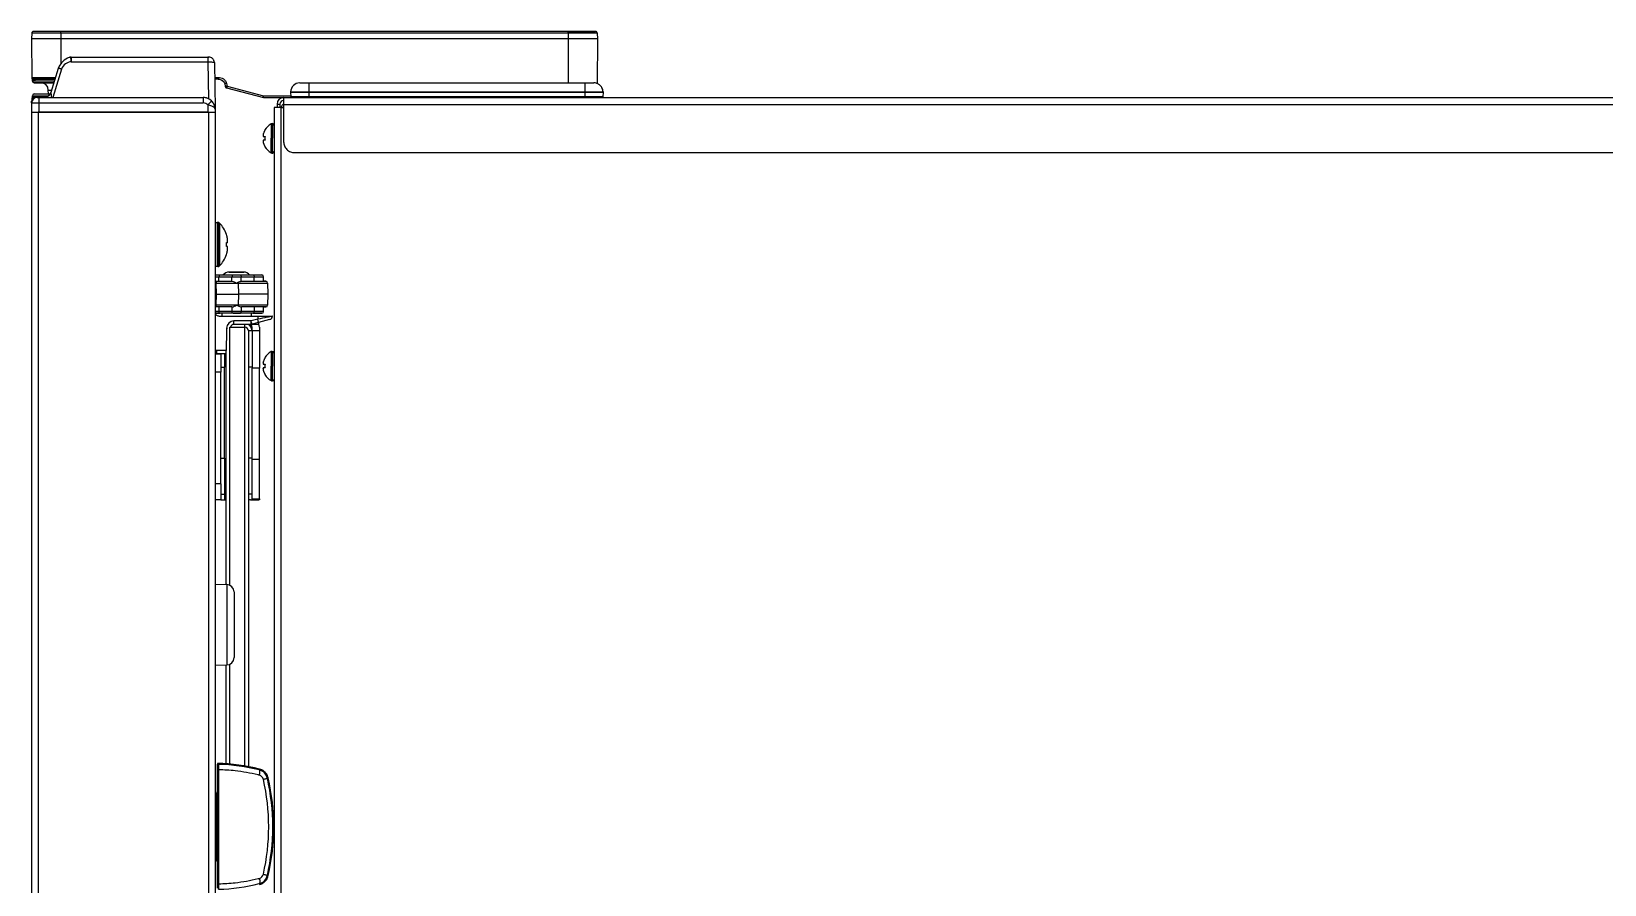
# Model space of a CAD drawing. Header units: millimetres. Extents: x 473 to 3963, y -1329 to 3488.
# Drawn here: x 531.9 to 959.8, y 1832.2 to 2064.5 of the extents above; entities that cross this region are included whole.
import ezdxf

# ---------------------------------------------------------------- set-up
doc = ezdxf.new("R2010")
doc.units = ezdxf.units.MM
doc.header["$LTSCALE"] = 392.37
doc.layers.get('0').update_dxf_attribs({"linetype": 'CONTINUOUS'})

msp = doc.modelspace()

# ---------------------------------------------------------------- linework, layer by layer
at = {"linetype": 'Continuous'}
for p, q in [((531.96, 2063.99), (531.88, 2062.47)), ((539.88, 2063.99), (531.96, 2063.99)), ((534.08, 2064.47), (532.46, 2064.47)), ((534.08, 2064.47), (532.46, 2064.47)), ((534.13, 2064.47), (534.08, 2064.47)), ((534.13, 2064.47), (534.08, 2064.47)), ((539.88, 2064.47), (534.13, 2064.47)), ((539.88, 2064.47), (534.13, 2064.47)), ((677.88, 2064.47), (539.88, 2064.47)), ((539.88, 2063.99), (539.88, 2064.47)), ((539.88, 2063.99), (539.88, 2062.47)), ((677.88, 2063.99), (539.88, 2063.99)), ((683.62, 2064.47), (677.88, 2064.47)), ((677.88, 2064.47), (683.62, 2064.47)), ((677.88, 2063.99), (677.88, 2064.47)), ((677.88, 2063.99), (677.88, 2062.47)), ((685.8, 2063.99), (677.88, 2063.99)), ((683.68, 2064.47), (683.62, 2064.47)), ((683.62, 2064.47), (683.68, 2064.47)), ((685.3, 2064.47), (683.68, 2064.47)), ((683.68, 2064.47), (685.3, 2064.47)), ((685.8, 2063.99), (685.88, 2062.47)), ((531.88, 2062.47), (531.97, 2051.96)), ((539.88, 2062.47), (531.88, 2062.47)), ((539.88, 2062.47), (539.88, 2055.7)), ((677.88, 2062.47), (539.88, 2062.47)), ((677.88, 2062.47), (677.88, 2050.47)), ((685.88, 2062.47), (677.88, 2062.47)), ((685.88, 2062.47), (685.77, 2050.28)), ((539.13, 2054.37), (537.14, 2047.88)), ((540.09, 2054.21), (537.7, 2046.47)), ((539.13, 2054.37), (539.13, 2054.37)), ((542.72, 2057.47), (542.34, 2057.42)), ((542.34, 2057.42), (542.34, 2057.42)), ((542.72, 2057.47), (579.89, 2057.47)), ((542.72, 2057.47), (542.72, 2056.17)), ((542.72, 2056.17), (579.89, 2056.17)), ((579.89, 2057.47), (580.14, 2057.47)), ((580.14, 2057.47), (579.89, 2057.47)), ((579.89, 2057.47), (579.89, 2056.17)), ((579.89, 2056.17), (580.07, 2046.11)), ((581.64, 2055.99), (581.86, 2043.27)), ((531.97, 2051.96), (538.39, 2051.96)), ((532.13, 2050.97), (532.13, 2051.43)), ((532.13, 2050.97), (532.13, 2051.43)), ((532.15, 2051.4), (532.13, 2051.43)), ((532.94, 2050.97), (532.13, 2050.97)), ((532.47, 2051.47), (538.24, 2051.47)), ((538.24, 2051.47), (532.47, 2051.47)), ((534.46, 2050.47), (532.63, 2050.47)), ((532.63, 2050.47), (534.46, 2050.47)), ((538.09, 2050.97), (532.94, 2050.97)), ((537.93, 2050.47), (534.46, 2050.47)), ((534.46, 2050.47), (537.93, 2050.47)), ((581.71, 2051.96), (582.7, 2051.96)), ((582.7, 2051.47), (581.72, 2051.47)), ((582.7, 2051.96), (582.7, 2051.47)), ((583.07, 2051.43), (583.65, 2051.23)), ((583.82, 2051.1), (584.1, 2050.88)), ((584.44, 2050.24), (584.44, 2050.21)), ((584.44, 2050.21), (584.44, 2050.21)), ((584.44, 2050.21), (584.44, 2050.21)), ((584.44, 2050.21), (584.47, 2050.08)), ((584.47, 2050.08), (584.56, 2049.64)), ((584.93, 2050.31), (585.08, 2049.57)), ((604.88, 2050.47), (607.38, 2050.47)), ((607.38, 2050.47), (682.38, 2050.47)), ((607.38, 2050.47), (682.38, 2050.47)), ((607.38, 2050.47), (607.38, 2048.01)), ((682.38, 2050.47), (684.88, 2050.47)), ((682.38, 2050.47), (682.38, 2048.01)), ((532.07, 2045.97), (532.08, 2046.47)), ((532.08, 2046.47), (532.18, 2046.47)), ((532.13, 2046.67), (532.13, 2046.97)), ((532.13, 2046.97), (532.13, 2046.67)), ((532.13, 2046.97), (536.52, 2046.97)), ((532.13, 2046.67), (536.07, 2046.67)), ((532.18, 2046.47), (532.29, 2046.47)), ((532.29, 2046.47), (532.93, 2046.47)), ((532.63, 2047.47), (534.63, 2047.47)), ((533.37, 2046.47), (532.93, 2046.47)), ((533.42, 2046.47), (533.92, 2046.47)), ((533.92, 2046.47), (578.61, 2046.47)), ((533.92, 2046.47), (533.92, 2044.99)), ((534.63, 2047.47), (536.94, 2047.47)), ((536.48, 2047.47), (536.46, 2048.5)), ((536.48, 2047.47), (536.46, 2048.5)), ((536.46, 2048.5), (537.33, 2048.5)), ((537.14, 2047.88), (537.13, 2047.86)), ((537.14, 2047.88), (537.13, 2047.85)), ((537.14, 2047.88), (537.14, 2047.88)), ((578.61, 2046.47), (578.61, 2044.99)), ((584.56, 2049.64), (584.59, 2049.47)), ((584.59, 2049.47), (584.59, 2049.47)), ((584.95, 2049.09), (585.63, 2048.91)), ((584.95, 2049.09), (594.96, 2046.47)), ((585.08, 2049.57), (595.03, 2046.96)), ((585.63, 2048.91), (594.96, 2046.47)), ((594.96, 2046.47), (595.03, 2046.96)), ((594.96, 2046.47), (595.95, 2046.47)), ((594.96, 2046.47), (595.95, 2046.47)), ((595.03, 2046.96), (602.4, 2046.96)), ((595.95, 2046.47), (599.9, 2046.47)), ((595.95, 2046.47), (599.9, 2046.47)), ((599.9, 2046.47), (600.48, 2046.47)), ((599.9, 2046.47), (600.48, 2046.47)), ((600.48, 2046.47), (1252.88, 2046.47)), ((600.48, 2046.47), (600.48, 2045.68)), ((600.48, 2046.47), (1252.88, 2046.47)), ((600.48, 2045.68), (600.48, 2045.67)), ((600.48, 2045.67), (600.48, 2044.82)), ((602.38, 2048.01), (602.38, 2047.97)), ((602.38, 2048.01), (602.47, 2048.01)), ((602.38, 2047.97), (602.4, 2046.71)), ((602.38, 2047.97), (602.47, 2047.97)), ((607.38, 2046.71), (602.4, 2046.71)), ((602.47, 2048.01), (604.6, 2048.01)), ((602.47, 2047.97), (604.6, 2047.97)), ((604.6, 2048.01), (604.65, 2048.01)), ((604.6, 2047.97), (604.65, 2047.97)), ((604.65, 2048.01), (607.38, 2048.01)), ((604.65, 2047.97), (607.38, 2047.97)), ((607.38, 2048.01), (682.38, 2048.01)), ((607.38, 2048.01), (607.38, 2047.97)), ((607.38, 2047.97), (682.38, 2047.97)), ((607.38, 2047.97), (607.38, 2046.71)), ((682.38, 2046.71), (607.38, 2046.71)), ((607.38, 2046.47), (607.38, 2046.71)), ((682.38, 2048.01), (682.38, 2047.97)), ((682.38, 2048.01), (685.11, 2048.01)), ((682.38, 2047.97), (685.11, 2047.97)), ((682.38, 2047.97), (682.38, 2046.71)), ((687.36, 2046.71), (682.38, 2046.71)), ((682.38, 2046.47), (682.38, 2046.71)), ((685.11, 2048.01), (685.15, 2048.01)), ((685.11, 2047.97), (685.15, 2047.97)), ((685.15, 2048.01), (687.28, 2048.01)), ((685.15, 2047.97), (687.28, 2047.97)), ((687.28, 2048.01), (687.38, 2048.01)), ((687.28, 2047.97), (687.38, 2047.97)), ((687.38, 2047.97), (687.36, 2046.71)), ((687.38, 2048.01), (687.38, 2047.97)), ((687.38, 2048.01), (687.38, 2047.97)), ((531.92, 2044.99), (531.88, 2042.47)), ((531.88, 2042.47), (533.04, 2042.47)), ((531.88, 2042.47), (531.88, 1493.47)), ((531.92, 2044.99), (531.93, 2045.48)), ((531.92, 2044.99), (531.93, 2045.48)), ((533.04, 2042.47), (533.08, 2042.47)), ((533.08, 2042.47), (533.68, 2042.47)), ((533.88, 2042.47), (533.68, 2042.47)), ((533.68, 2042.47), (533.88, 2042.47)), ((533.68, 2042.47), (533.68, 1493.47)), ((533.92, 2044.99), (533.88, 2042.47)), ((579.88, 2042.47), (533.88, 2042.47)), ((533.88, 2042.47), (579.88, 2042.47)), ((533.92, 2044.99), (578.61, 2044.99)), ((579.84, 2044.49), (579.88, 2042.47)), ((580.08, 2042.47), (579.88, 2042.47)), ((579.88, 2042.47), (580.08, 2042.47)), ((580.08, 2042.47), (580.68, 2042.47)), ((580.08, 2042.47), (580.08, 1493.47)), ((580.68, 2042.47), (580.72, 2042.47)), ((580.72, 2042.47), (581.88, 2042.47)), ((581.86, 2043.27), (581.88, 2042.47)), ((581.88, 2042.47), (581.88, 1493.47)), ((597.88, 2043.77), (597.88, 1570.07)), ((598.68, 2043.77), (597.88, 2043.77)), ((598.68, 2044.67), (599.48, 2044.67)), ((598.68, 2044.67), (598.68, 2043.77)), ((598.72, 2043.77), (598.68, 2043.77)), ((599.48, 2043.77), (598.72, 2043.77)), ((599.48, 2044.67), (599.48, 2043.77)), ((599.68, 2043.77), (599.48, 2043.77)), ((599.68, 2043.77), (599.68, 1400.77)), ((599.68, 2043.77), (600.48, 2043.77)), ((600.48, 2044.82), (600.48, 2044.57)), ((600.48, 2044.57), (600.48, 2034.46)), ((600.48, 2044.57), (1252.88, 2044.57)), ((595.4, 2037.67), (595.43, 2037.67)), ((597.08, 2039.31), (597.08, 2035.37)), ((597.28, 2039.37), (597.48, 2039.37)), ((597.28, 2039.37), (597.28, 2035.37)), ((597.48, 2039.37), (597.48, 2035.37)), ((594.88, 2035.87), (595.43, 2035.87)), ((595.43, 2034.87), (594.88, 2034.87)), ((595.43, 2033.07), (595.4, 2033.07)), ((597.08, 2031.42), (597.08, 2035.37)), ((597.28, 2031.37), (597.28, 2035.37)), ((597.48, 2031.37), (597.48, 2035.37)), ((597.28, 2031.37), (597.48, 2031.37)), ((603.48, 2031.47), (1249.88, 2031.47)), ((582.67, 2012.47), (582.38, 2012.47)), ((582.38, 2012.47), (582.38, 2006.47)), ((582.67, 2012.47), (582.67, 2006.47)), ((583.03, 2012.31), (583.03, 2006.47)), ((584.9, 2009.22), (584.92, 2009.22)), ((582.38, 2006.47), (582.38, 2000.47)), ((582.67, 2006.47), (582.67, 2000.47)), ((583.03, 2006.47), (583.03, 2000.62)), ((584.9, 2006.97), (585.22, 2006.97)), ((585.22, 2005.97), (584.9, 2005.97)), ((584.92, 2003.72), (584.9, 2003.72)), ((582.67, 2000.47), (582.38, 2000.47)), ((585.66, 1998.97), (585.63, 1998.97)), ((585.63, 1998.97), (585.63, 1998.97)), ((585.63, 1998.97), (585.65, 1998.97)), ((585.65, 1998.97), (587.63, 1998.97)), ((587.63, 1998.97), (585.66, 1998.97)), ((589.63, 1998.97), (587.63, 1998.97)), ((587.63, 1998.97), (589.63, 1998.97)), ((581.88, 1998.19), (582, 1998.19)), ((581.88, 1998.19), (582, 1998.19)), ((581.88, 1997.7), (582.89, 1997.7)), ((581.88, 1996.47), (582.12, 1996.47)), ((581.88, 1995.97), (582.12, 1995.97)), ((582, 1998.19), (582.02, 1998.19)), ((582, 1998.19), (582.02, 1998.19)), ((582.02, 1998.19), (583.22, 1998.19)), ((582.02, 1998.19), (583.22, 1998.19)), ((582.12, 1996.47), (586.39, 1996.47)), ((582.12, 1996.47), (586.39, 1996.47)), ((582.12, 1996.47), (582.12, 1995.97)), ((582.12, 1995.97), (587.68, 1995.97)), ((582.18, 1992.97), (582.12, 1995.97)), ((582.88, 1996.47), (582.89, 1997.7)), ((582.89, 1997.7), (586.43, 1997.7)), ((583.22, 1998.19), (586.75, 1998.19)), ((586.41, 1996.47), (586.43, 1997.7)), ((586.43, 1997.7), (588.93, 1997.7)), ((586.75, 1998.19), (588.6, 1998.19)), ((586.75, 1998.19), (588.6, 1998.19)), ((587.68, 1995.97), (588.13, 1995.97)), ((588.13, 1995.97), (588.13, 1996.2)), ((588.13, 1995.97), (588.18, 1992.97)), ((588.13, 1995.97), (596.13, 1995.97)), ((588.6, 1998.19), (592.14, 1998.19)), ((588.93, 1997.7), (592.46, 1997.7)), ((588.94, 1996.46), (588.93, 1997.7)), ((589.03, 1996.47), (592.48, 1996.47)), ((592.14, 1998.19), (592.68, 1998.19)), ((592.14, 1998.19), (593.34, 1998.19)), ((592.46, 1997.7), (595.02, 1997.7)), ((592.48, 1996.47), (592.46, 1997.7)), ((592.48, 1996.47), (595.63, 1996.47)), ((592.68, 1998.19), (593.34, 1998.19)), ((593.34, 1998.19), (593.36, 1998.19)), ((593.34, 1998.19), (594.46, 1998.19)), ((593.36, 1998.19), (594.46, 1998.19)), ((594.46, 1998.19), (594.52, 1998.19)), ((594.46, 1998.19), (594.48, 1998.19)), ((595.04, 1996.47), (595.02, 1997.7)), ((595.63, 1996.47), (595.04, 1996.47)), ((596.13, 1995.97), (596.18, 1992.97)), ((582.18, 1992.97), (581.88, 1992.97)), ((582.12, 1989.96), (582.18, 1992.97)), ((582.18, 1992.97), (588.18, 1992.97)), ((588.18, 1992.97), (588.13, 1989.96)), ((596.18, 1992.97), (588.18, 1992.97)), ((596.18, 1992.97), (596.13, 1989.96)), ((582.12, 1989.96), (581.88, 1989.96)), ((582.12, 1989.47), (581.88, 1989.47)), ((582.89, 1988.23), (581.88, 1988.23)), ((581.88, 1987.74), (582, 1987.74)), ((582, 1987.74), (581.88, 1987.74)), ((582, 1987.74), (582.02, 1987.74)), ((582.02, 1987.74), (582, 1987.74)), ((582.02, 1987.74), (583.22, 1987.74)), ((583.22, 1987.74), (582.02, 1987.74)), ((582.12, 1989.47), (582.12, 1989.96)), ((587.68, 1989.96), (582.12, 1989.96)), ((586.39, 1989.47), (582.12, 1989.47)), ((582.88, 1989.47), (582.89, 1988.23)), ((586.43, 1988.23), (582.89, 1988.23)), ((583.1, 1986.97), (593.43, 1986.97)), ((586.75, 1987.74), (583.22, 1987.74)), ((583.63, 1987.74), (583.63, 1986.97)), ((586.41, 1989.47), (586.43, 1988.23)), ((588.93, 1988.23), (586.43, 1988.23)), ((588.6, 1987.74), (586.75, 1987.74)), ((586.75, 1987.74), (588.6, 1987.74)), ((588.13, 1989.96), (587.68, 1989.96)), ((588.13, 1989.73), (588.13, 1989.96)), ((596.13, 1989.96), (588.13, 1989.96)), ((592.14, 1987.74), (588.6, 1987.74)), ((588.94, 1989.47), (588.93, 1988.23)), ((592.46, 1988.23), (588.93, 1988.23)), ((592.48, 1989.47), (589.03, 1989.47)), ((591.63, 1987.74), (591.63, 1986.97)), ((593.43, 1986.14), (591.65, 1985.66)), ((592.14, 1987.74), (593.34, 1987.74)), ((592.68, 1987.74), (592.14, 1987.74)), ((592.48, 1989.47), (592.46, 1988.23)), ((595.02, 1988.23), (592.46, 1988.23)), ((595.63, 1989.47), (592.48, 1989.47)), ((593.34, 1987.74), (592.68, 1987.74)), ((593.34, 1987.74), (594.46, 1987.74)), ((593.36, 1987.74), (593.34, 1987.74)), ((594.46, 1987.74), (593.36, 1987.74)), ((593.43, 1986.97), (597.37, 1986.97)), ((593.43, 1986.97), (593.43, 1986.14)), ((596.68, 1986.02), (593.68, 1985.22)), ((594.46, 1987.74), (594.48, 1987.74)), ((594.52, 1987.74), (594.46, 1987.74)), ((595.02, 1988.23), (595.04, 1989.47)), ((595.04, 1989.47), (595.63, 1989.47)), ((597.43, 1986.97), (597.37, 1986.97)), ((584.95, 1982.96), (584.86, 1977.66)), ((584.96, 1983.7), (584.95, 1983.35)), ((584.95, 1983.35), (584.95, 1982.96)), ((585.88, 1983.97), (589.88, 1983.97)), ((585.88, 1913.69), (585.88, 1983.97)), ((586.96, 1984.72), (586.96, 1985.66)), ((591.65, 1985.66), (586.96, 1985.66)), ((591.65, 1984.72), (586.96, 1984.72)), ((591.65, 1984.72), (586.96, 1984.72)), ((589.88, 1984.72), (589.88, 1983.97)), ((589.88, 1983.97), (589.88, 1864.53)), ((591.88, 1982.97), (590.88, 1982.97)), ((590.88, 1982.97), (590.88, 1864.34)), ((590.88, 1982.97), (590.88, 1864.34)), ((591.88, 1983.97), (591.61, 1983.97)), ((591.65, 1984.72), (591.65, 1985.66)), ((591.88, 1983.08), (591.88, 1983.97)), ((591.88, 1983.08), (591.88, 1982.97)), ((591.88, 1983.08), (593.88, 1983.08)), ((591.88, 1982.97), (591.88, 1973.08)), ((591.89, 1984.75), (591.9, 1984.75)), ((593.68, 1985.22), (591.9, 1984.75)), ((593.68, 1985.22), (591.9, 1984.75)), ((591.9, 1984.75), (593.77, 1984.75)), ((593.88, 1983.97), (593.88, 1983.08)), ((593.88, 1983.08), (593.88, 1972.82)), ((582.3, 1976.72), (582.3, 1977.66)), ((584.86, 1977.66), (582.3, 1977.66)), ((584.86, 1976.72), (584.86, 1977.66)), ((584.88, 1977.66), (584.86, 1977.66)), ((597.08, 1977.31), (597.08, 1973.37)), ((597.28, 1977.37), (597.48, 1977.37)), ((597.28, 1977.37), (597.28, 1973.37)), ((597.48, 1977.37), (597.48, 1973.37)), ((583.38, 1976.65), (581.88, 1976.65)), ((584.86, 1976.72), (582.3, 1976.72)), ((584.86, 1976.72), (582.3, 1976.72)), ((583.38, 1976.72), (583.38, 1976.65)), ((583.38, 1976.65), (583.38, 1973.08)), ((583.38, 1973.08), (584.38, 1973.08)), ((583.38, 1973.08), (583.38, 1971.69)), ((584.38, 1976.72), (584.38, 1973.08)), ((584.38, 1948.35), (584.38, 1973.08)), ((584.88, 1913.91), (584.88, 1976.72)), ((584.88, 1913.91), (584.88, 1976.72)), ((591.88, 1973.08), (590.88, 1973.08)), ((591.88, 1973.08), (591.88, 1972.82)), ((594.88, 1973.87), (595.43, 1973.87)), ((595.4, 1975.67), (595.43, 1975.67)), ((597.08, 1969.42), (597.08, 1973.37)), ((597.28, 1969.37), (597.28, 1973.37)), ((597.48, 1969.37), (597.48, 1973.37)), ((583.38, 1971.69), (581.88, 1971.69)), ((583.38, 1969.97), (583.38, 1971.69)), ((583.38, 1948.35), (583.38, 1969.97)), ((591.88, 1948.35), (591.88, 1972.82)), ((593.88, 1972.82), (591.88, 1972.82)), ((593.88, 1947.97), (593.88, 1972.82)), ((595.43, 1972.87), (594.88, 1972.87)), ((595.43, 1971.07), (595.4, 1971.07)), ((597.28, 1969.37), (597.48, 1969.37)), ((583.38, 1948.35), (584.38, 1948.35)), ((583.38, 1941.34), (583.38, 1948.35)), ((584.38, 1948.35), (584.38, 1939.47)), ((591.88, 1948.35), (590.88, 1948.35)), ((591.88, 1947.97), (591.88, 1948.35)), ((591.88, 1938.47), (591.88, 1947.97)), ((593.88, 1947.97), (591.88, 1947.97)), ((593.88, 1937.25), (593.88, 1947.97)), ((583.38, 1941.34), (581.88, 1941.34)), ((583.38, 1941.34), (583.38, 1938.58)), ((584.38, 1939.47), (584.38, 1938.47)), ((583.38, 1936.97), (581.88, 1936.97)), ((583.38, 1938.58), (583.38, 1938.47)), ((583.38, 1938.47), (584.38, 1938.47)), ((583.38, 1938.47), (583.38, 1936.97)), ((583.38, 1936.97), (584.38, 1936.97)), ((584.38, 1938.47), (584.38, 1936.97)), ((584.38, 1936.97), (584.88, 1936.97)), ((591.88, 1938.47), (590.88, 1938.47)), ((591.5, 1936.97), (590.88, 1936.97)), ((591.88, 1937.25), (591.88, 1938.47)), ((591.88, 1937.03), (591.88, 1937.25)), ((591.88, 1937.25), (593.88, 1937.25)), ((591.88, 1936.97), (593.77, 1936.97)), ((593.88, 1937.25), (593.88, 1937.03)), ((581.88, 1913.97), (585.01, 1913.91)), ((585.01, 1913.91), (585.01, 1903.77)), ((586.98, 1911.91), (586.98, 1906.62)), ((586.98, 1911.91), (586.98, 1906.62)), ((586.98, 1906.62), (586.98, 1906.29)), ((586.98, 1906.62), (586.98, 1906.29)), ((586.98, 1906.29), (586.98, 1906.26)), ((586.98, 1906.29), (586.98, 1906.26)), ((586.98, 1906.26), (586.98, 1905.22)), ((586.98, 1906.26), (586.98, 1902.97)), ((586.98, 1905.22), (586.98, 1903.47)), ((585.01, 1903.77), (585.01, 1902.97)), ((585.01, 1902.97), (585.01, 1902.16)), ((585.01, 1902.16), (585.01, 1892.02)), ((586.98, 1903.47), (586.98, 1902.97)), ((586.98, 1902.97), (586.98, 1899.67)), ((586.98, 1902.97), (586.98, 1899.67)), ((586.98, 1899.67), (586.98, 1899.64)), ((586.98, 1899.67), (586.98, 1899.64)), ((586.98, 1899.64), (586.98, 1894.04)), ((586.98, 1899.64), (586.98, 1899.32)), ((586.98, 1899.32), (586.98, 1894.11)), ((581.88, 1891.97), (585.01, 1892.02)), ((584.88, 1865.08), (584.88, 1892.02)), ((584.88, 1865.08), (584.88, 1892.02)), ((585.88, 1865.02), (585.88, 1892.24)), ((586.98, 1894.11), (586.98, 1894.02)), ((586.98, 1894.04), (586.98, 1894.02)), ((582.53, 1865.22), (582.53, 1864.97)), ((582.53, 1864.71), (582.53, 1864.97)), ((582.53, 1864.71), (582.53, 1864.71)), ((582.53, 1863.47), (582.53, 1864.71)), ((582.53, 1832.46), (582.53, 1863.47)), ((582.53, 1832.46), (582.53, 1863.47)), ((582.53, 1863.47), (582.84, 1863.47)), ((582.78, 1864.96), (582.78, 1864.96)), ((582.84, 1832.46), (582.84, 1863.47)), ((593.86, 1863.45), (593.86, 1863.45)), ((596.05, 1861.2), (596.05, 1861.2)), ((581.93, 1856.41), (581.88, 1856.47)), ((581.93, 1855.46), (581.93, 1856.41)), ((581.93, 1856.41), (582.18, 1856.41)), ((581.93, 1855.46), (582.18, 1855.46)), ((581.96, 1854.85), (581.93, 1854.96)), ((581.96, 1854.85), (581.96, 1841.08)), ((582.21, 1854.85), (581.96, 1854.85)), ((582.13, 1856.72), (582.18, 1856.72)), ((582.18, 1856.66), (582.13, 1856.72)), ((582.18, 1856.72), (582.53, 1856.72)), ((582.18, 1856.66), (582.53, 1856.66)), ((582.18, 1856.41), (582.18, 1856.66)), ((582.18, 1855.46), (582.18, 1856.41)), ((582.18, 1856.41), (582.53, 1856.41)), ((582.53, 1855.46), (582.18, 1855.46)), ((582.21, 1855.1), (582.18, 1855.21)), ((582.53, 1855.21), (582.18, 1855.21)), ((582.53, 1855.1), (582.21, 1855.1)), ((582.21, 1854.85), (582.21, 1855.1)), ((582.21, 1854.85), (582.21, 1841.08)), ((582.53, 1854.85), (582.21, 1854.85)), ((581.96, 1841.08), (581.93, 1840.97)), ((581.93, 1840.47), (581.93, 1839.52)), ((582.18, 1840.47), (581.93, 1840.47)), ((582.21, 1841.08), (581.96, 1841.08)), ((582.21, 1840.83), (582.18, 1840.72)), ((582.18, 1840.72), (582.53, 1840.72)), ((582.18, 1840.47), (582.53, 1840.47)), ((582.18, 1840.47), (582.18, 1839.52)), ((582.21, 1841.08), (582.21, 1840.83)), ((582.21, 1841.08), (582.53, 1841.08)), ((582.21, 1840.83), (582.53, 1840.83)), ((581.93, 1839.52), (581.88, 1839.47)), ((582.18, 1839.52), (581.93, 1839.52)), ((582.18, 1839.27), (582.13, 1839.22)), ((582.13, 1839.22), (582.18, 1839.22)), ((582.53, 1839.52), (582.18, 1839.52)), ((582.18, 1839.52), (582.18, 1839.27)), ((582.53, 1839.27), (582.18, 1839.27)), ((582.18, 1839.22), (582.53, 1839.22)), ((582.53, 1831.22), (582.53, 1832.46)), ((582.53, 1832.46), (582.84, 1832.46)), ((593.86, 1832.49), (593.86, 1832.49)), ((596.05, 1834.73), (596.05, 1834.73))]:
    msp.add_line(p, q, dxfattribs=at)
for points in [[(542.34, 2057.42), (541.68, 2057.17), (540.8, 2056.63), (540.01, 2055.89), (539.41, 2055.03), (539.13, 2054.37)], [(582.7, 2051.47), (583.07, 2051.43), (583.65, 2051.23), (584.1, 2050.88), (584.37, 2050.44), (584.44, 2050.21)], [(584.44, 2050.21), (584.47, 2050.08), (584.56, 2049.64), (584.59, 2049.47)], [(537.13, 2047.86), (537.01, 2047.56), (536.68, 2047.09), (536.23, 2046.74), (535.72, 2046.53), (535.24, 2046.47)]]:
    msp.add_lwpolyline(points, dxfattribs=at)
for centre, radius, start, end in [((532.46, 2063.97), 0.5, 155.2498, 177), ((532.46, 2063.97), 0.5, 155.2498, 177), ((532.46, 2063.97), 0.5, 148.4971, 155.2498), ((532.46, 2063.97), 0.5, 148.4971, 155.2498), ((532.46, 2063.97), 0.5, 133.4996, 148.4971), ((532.46, 2063.97), 0.5, 133.4995, 148.4971), ((532.46, 2063.97), 0.5, 124.9692, 133.4996), ((532.46, 2063.97), 0.5, 124.9692, 133.4995), ((532.46, 2063.97), 0.5, 111.7493, 124.9692), ((532.46, 2063.97), 0.5, 111.7493, 124.9692), ((532.46, 2063.97), 0.5, 90, 111.7493), ((532.46, 2063.97), 0.5, 90, 111.7493), ((685.3, 2063.97), 0.5, 68.2507, 90), ((685.3, 2063.97), 0.5, 68.2507, 90), ((685.3, 2063.97), 0.5, 55.0482, 68.2507), ((685.3, 2063.97), 0.5, 55.0482, 68.2507), ((685.3, 2063.97), 0.5, 46.5004, 55.0482), ((685.3, 2063.97), 0.5, 46.5005, 55.0482), ((685.3, 2063.97), 0.5, 31.5546, 46.5004), ((685.3, 2063.97), 0.5, 31.5546, 46.5005), ((685.3, 2063.97), 0.5, 24.7502, 31.5546), ((685.3, 2063.97), 0.5, 24.7502, 31.5546), ((685.3, 2063.97), 0.5, 3, 24.7502), ((685.3, 2063.97), 0.5, 3, 24.7502), ((580.14, 2055.97), 1.5, 67.7497, 89.9995), ((580.14, 2055.97), 1.5, 67.7502, 90), ((580.14, 2055.97), 1.5, 58.187, 67.7497), ((580.14, 2055.97), 1.5, 58.1874, 67.7502), ((580.14, 2055.97), 1.5, 45.4999, 58.187), ((580.14, 2055.97), 1.5, 45.5003, 58.1874), ((580.14, 2055.97), 1.5, 32.6158, 45.4999), ((580.14, 2055.97), 1.5, 32.616, 45.5003), ((580.14, 2055.97), 1.5, 23.25, 32.6158), ((580.14, 2055.97), 1.5, 23.2502, 32.616), ((580.14, 2055.97), 1.5, 1, 23.25), ((580.14, 2055.97), 1.5, 1, 23.2502), ((532.47, 2051.97), 0.5, 180.5, 202.8752), ((532.47, 2051.97), 0.5, 180.5, 202.8752), ((532.47, 2051.97), 0.5, 202.8752, 210.304), ((532.47, 2051.97), 0.5, 202.8752, 210.304), ((532.47, 2051.97), 0.5, 210.304, 225.2504), ((532.47, 2051.97), 0.5, 210.304, 225.2505), ((531.63, 2051.43), 0.5, 0.0145, 32.6976), ((532.47, 2051.97), 0.5, 225.2504, 234.19), ((532.47, 2051.97), 0.5, 225.2505, 234.19), ((532.63, 2050.97), 0.5, 180, 270), ((532.99, 2051.96), 1.02, 213.9403, 218.8365), ((532.47, 2051.97), 0.5, 234.19, 247.6257), ((532.47, 2051.97), 0.5, 234.19, 247.6257), ((532.47, 2051.97), 0.5, 247.6257, 270), ((532.47, 2051.97), 0.5, 247.6257, 270), ((534.46, 2048.47), 2, 1, 90), ((534.46, 2048.47), 2, 1, 90), ((604.88, 2047.97), 2.5, 90, 179), ((684.88, 2047.97), 2.5, 75.1667, 90), ((684.88, 2047.97), 2.5, 75.1667, 90), ((684.88, 2047.97), 2.5, 66.8967, 75.1667), ((684.88, 2047.97), 2.5, 66.8967, 75.1667), ((684.88, 2047.97), 2.5, 60.3334, 66.8967), ((684.88, 2047.97), 2.5, 60.3334, 66.8967), ((684.88, 2047.97), 2.5, 51.8084, 60.3334), ((684.88, 2047.97), 2.5, 51.8083, 60.3334), ((684.88, 2047.97), 2.5, 45.5, 51.8084), ((684.88, 2047.97), 2.5, 45.5, 51.8083), ((533.42, 2044.97), 1.5, 90.001, 179), ((532.93, 2045.47), 1, 90, 179), ((532.93, 2045.47), 1, 156.7508, 179), ((532.93, 2045.47), 1, 147.782, 156.7508), ((533.42, 2044.97), 1.5, 147.4798, 156.7498), ((532.63, 2046.97), 0.5, 90, 180), ((532.63, 2046.67), 0.5, 180, 199.9712), ((532.63, 2046.67), 0.5, 180, 200.0286), ((532.63, 2046.67), 0.5, 199.9712, 202.4999), ((532.63, 2046.67), 0.5, 200.0286, 204.7346), ((533.42, 2044.97), 1.5, 134.4997, 147.4798), ((533.42, 2044.97), 1.5, 121.9042, 134.4997), ((533.42, 2044.97), 1.5, 112.2497, 121.9042), ((533.42, 2044.97), 1.5, 90, 112.2497), ((535.24, 2048.42), 1.96, 270.0011, 271.7218), ((535.24, 2048.46), 1.99, 271.7559, 285.7586), ((535.24, 2048.44), 1.98, 285.7885, 294.3158), ((535.23, 2048.46), 1.99, 294.3218, 302.5982), ((535.23, 2048.46), 1.99, 302.6162, 312.159), ((535.23, 2048.46), 2, 312.1651, 319.837), ((535.23, 2048.46), 2, 319.8587, 329.3251), ((535.21, 2048.47), 2.02, 329.3291, 339.9187), ((535.24, 2048.46), 1.99, 339.9354, 342.3117), ((520.15, 2045.18), 17.19, 8.1074, 8.6046), ((578.61, 2043.22), 3.25, 45.4082, 90), ((578.61, 2043.22), 3.25, 79.0079, 90), ((578.61, 2043.22), 3.25, 74.8048, 79.0079), ((578.61, 2043.22), 3.25, 68.0458, 74.8048), ((578.61, 2043.22), 3.25, 62.0855, 68.0458), ((600.48, 2044.67), 1.8, 90, 180), ((600.48, 2044.67), 1, 90, 180), ((602.65, 2046.72), 0.25, 181, 270), ((684.88, 2047.97), 2.5, 36.5025, 45.5), ((684.88, 2047.97), 2.5, 36.5025, 45.5), ((684.88, 2047.97), 2.5, 30.6667, 36.5025), ((684.88, 2047.97), 2.5, 30.6667, 36.5025), ((684.88, 2047.97), 2.5, 20.4946, 30.6667), ((684.88, 2047.97), 2.5, 15.8333, 30.6667), ((687.11, 2046.72), 0.25, 270, 359), ((684.88, 2047.97), 2.5, 1, 20.4946), ((684.88, 2047.97), 2.5, 1, 15.8333), ((533.42, 2044.97), 1.5, 156.7498, 179), ((578.61, 2043.22), 3.25, 1, 45.4082), ((578.61, 2043.22), 3.25, 37.7918, 45.4082), ((578.61, 2043.22), 3.25, 35.5075, 37.7918), ((578.61, 2043.22), 3.25, 29.3577, 35.5075), ((578.61, 2043.22), 3.25, 27.9639, 29.3577), ((578.61, 2043.22), 3.25, 20.2844, 27.9639), ((578.61, 2043.22), 3.25, 16.3148, 20.2844), ((578.61, 2043.22), 3.25, 10.7294, 16.3148), ((578.61, 2043.22), 3.25, 1, 10.7294), ((599.47, 2035.19), 4.73, 155.4278, 156.6825), ((599.47, 2035.19), 4.74, 154.4598, 155.4278), ((599.48, 2035.18), 4.74, 153.3188, 154.4598), ((599.48, 2035.18), 4.75, 151.9926, 153.3187), ((599.48, 2035.18), 4.75, 151.0316, 151.9926), ((599.49, 2035.18), 4.75, 148.4659, 151.0313), ((599.5, 2035.17), 4.8, 148.4026, 148.5421), ((599.5, 2035.17), 4.8, 120.3012, 148.4026), ((597.28, 2038.97), 0.4, 90, 120.3012), ((597.48, 2038.97), 0.4, 0, 90), ((596.87, 2036.11), 2.01, 172.7256, 174.8598), ((596.85, 2036.11), 1.98, 174.8627, 175.7144), ((596.84, 2036.11), 1.97, 175.714, 176.9766), ((596.83, 2036.12), 1.96, 176.9771, 178.0037), ((596.82, 2036.12), 1.95, 178.0037, 179.0738), ((596.82, 2036.12), 1.95, 179.0741, 180.1995), ((596.82, 2036.12), 1.95, 180.1995, 181.1541), ((596.82, 2036.12), 1.95, 181.1545, 182.3767), ((596.83, 2036.12), 1.96, 182.3765, 183.2159), ((596.84, 2036.12), 1.97, 183.2167, 184.6016), ((596.85, 2036.12), 1.98, 184.6009, 185.2558), ((596.87, 2036.12), 2.01, 185.2585, 187.2741), ((596.87, 2034.61), 2.01, 172.7259, 174.7415), ((596.85, 2034.61), 1.98, 174.7442, 175.3991), ((596.84, 2034.61), 1.97, 175.3984, 176.7833), ((596.83, 2034.62), 1.96, 176.7841, 177.6235), ((596.82, 2034.62), 1.96, 177.6234, 178.8455), ((596.82, 2034.62), 1.95, 178.8459, 179.8005), ((596.82, 2034.62), 1.95, 179.8006, 180.9258), ((596.82, 2034.62), 1.95, 180.9261, 181.9964), ((596.83, 2034.62), 1.96, 181.9964, 183.0228), ((596.84, 2034.62), 1.97, 183.0233, 184.286), ((596.85, 2034.62), 1.98, 184.2856, 185.1372), ((596.87, 2034.62), 2.01, 185.1401, 187.2744), ((599.37, 2035.22), 4.64, 163.6036, 165.6824), ((599.37, 2035.51), 4.64, 194.3176, 196.3964), ((599.41, 2035.21), 4.67, 162.6228, 163.6051), ((599.41, 2035.52), 4.67, 196.3949, 197.3772), ((599.42, 2035.21), 4.68, 161.535, 162.6227), ((599.42, 2035.53), 4.68, 197.3773, 198.465), ((599.44, 2035.2), 4.7, 159.4813, 161.5344), ((599.44, 2035.53), 4.7, 198.4656, 200.5187), ((599.45, 2035.2), 4.72, 158.9977, 159.4819), ((599.45, 2035.54), 4.72, 200.5181, 201.0023), ((599.46, 2035.19), 4.72, 157.4524, 158.9975), ((599.46, 2035.54), 4.72, 201.0025, 202.5476), ((599.46, 2035.19), 4.73, 156.6826, 157.4526), ((599.46, 2035.54), 4.73, 202.5474, 203.3174), ((599.47, 2035.54), 4.73, 203.3175, 204.5722), ((599.47, 2035.55), 4.74, 204.5722, 205.5402), ((599.48, 2035.55), 4.74, 205.5402, 206.6812), ((599.48, 2035.55), 4.75, 206.6813, 208.0074), ((599.48, 2035.55), 4.75, 208.0074, 208.9684), ((599.49, 2035.55), 4.75, 208.9687, 211.5341), ((599.19, 2035.36), 3.79, 172.4013, 179.9911), ((599.19, 2035.37), 3.79, 180.0089, 187.5987), ((599.5, 2035.56), 4.8, 211.4579, 211.5974), ((599.5, 2035.56), 4.8, 211.5974, 239.6988), ((597.28, 2031.77), 0.4, 239.6988, 270), ((597.48, 2031.77), 0.4, 270, 360), ((582.38, 2011.97), 0.5, 90, 180), ((582.67, 2011.97), 0.5, 43.7747, 90), ((576.93, 2006.47), 8.45, 19.0287, 43.7747), ((576.93, 2006.47), 8.44, 17.089, 19.0271), ((576.93, 2006.47), 8.44, 16.4525, 17.089), ((576.93, 2006.47), 8.44, 15.2917, 16.4525), ((576.93, 2006.47), 8.44, 14.46, 15.2917), ((576.93, 2006.47), 8.44, 13.6208, 14.46), ((576.93, 2006.47), 8.44, 12.676, 13.6208), ((576.93, 2006.47), 8.44, 12.0766, 12.676), ((576.93, 2006.47), 8.44, 10.6622, 12.0766), ((581.06, 2007.49), 4.19, 3.3916, 7.294), ((581.05, 2007.5), 4.2, 352.7071, 355.3863), ((581.08, 2007.5), 4.17, 2.8385, 3.3879), ((581.08, 2007.5), 4.17, 356.2595, 357.177), ((581.07, 2007.5), 4.18, 355.388, 356.2594), ((581.08, 2007.5), 4.17, 1.5995, 2.8386), ((581.09, 2007.5), 4.16, 0.8211, 1.5994), ((581.09, 2007.5), 4.16, 359.8252, 0.8211), ((581.09, 2007.5), 4.16, 358.8223, 359.8252), ((581.09, 2007.5), 4.16, 358.0413, 358.8223), ((581.08, 2007.5), 4.17, 357.1771, 358.0412), ((576.93, 2006.47), 8.45, 316.2253, 340.9713), ((576.93, 2006.47), 7.99, 0, 3.5878), ((576.93, 2006.47), 7.99, 356.4122, 360), ((576.93, 2006.47), 8.44, 340.9729, 342.9109), ((576.93, 2006.47), 8.44, 342.9109, 343.5479), ((576.93, 2006.47), 8.44, 343.5479, 344.7083), ((576.93, 2006.47), 8.44, 344.7083, 345.5416), ((576.93, 2006.47), 8.44, 345.5416, 346.3792), ((576.93, 2006.47), 8.44, 346.3792, 347.3256), ((576.93, 2006.47), 8.44, 347.3256, 347.9234), ((576.93, 2006.47), 8.44, 347.9234, 349.3378), ((581.05, 2005.43), 4.2, 4.6137, 7.2929), ((581.05, 2005.44), 4.2, 352.7077, 354.735), ((581.07, 2005.44), 4.18, 354.7355, 356.6115), ((581.07, 2005.43), 4.18, 3.7406, 4.612), ((581.08, 2005.43), 4.17, 2.823, 3.7405), ((581.08, 2005.44), 4.17, 356.6121, 357.1615), ((581.08, 2005.44), 4.17, 1.9588, 2.8229), ((581.09, 2005.44), 4.16, 1.1777, 1.9587), ((581.09, 2005.44), 4.16, 0.1748, 1.1777), ((581.09, 2005.44), 4.16, 359.1789, 0.1748), ((581.09, 2005.44), 4.16, 358.4006, 359.1789), ((581.08, 2005.44), 4.17, 357.1614, 358.4005), ((582.38, 2000.97), 0.5, 180, 270), ((582.67, 2000.97), 0.5, 270, 316.2253), ((585.63, 1996.97), 2, 90, 142.1212), ((589.63, 1996.97), 2, 37.8788, 90), ((589.03, 1995.57), 0.898, 89.9645, 95.7309), ((594.52, 1997.69), 0.5, 1, 90), ((595.63, 1995.97), 0.5, 1, 90), ((595.63, 1995.97), 0.5, 1, 89.9995), ((583.1, 1988.47), 1.5, 215.0594, 226.3115), ((583.1, 1988.47), 1.5, 226.3115, 226.6812), ((583.1, 1988.47), 1.5, 226.6812, 240.9067), ((583.1, 1988.47), 1.5, 240.9067, 241.2135), ((583.1, 1988.47), 1.5, 241.2135, 255.1271), ((583.1, 1988.47), 1.5, 255.1271, 255.725), ((583.1, 1988.47), 1.5, 255.725, 270), ((589.03, 1990.36), 0.898, 264.2691, 270.0356), ((594.52, 1988.24), 0.5, 270, 359), ((595.63, 1989.97), 0.5, 270, 359), ((595.63, 1989.97), 0.5, 270.0001, 359), ((596.43, 1986.98), 1, 284.8683, 358.4505), ((596.43, 1986.98), 1, 284.8683, 358.4505), ((596.43, 1986.98), 1, 358.4505, 358.9024), ((596.43, 1986.98), 1, 358.4505, 358.9024), ((586.96, 1983.66), 2, 90, 179), ((585.29, 2002.3), 18.6, 268.9987, 269.7292), ((586.96, 1983.72), 1, 89.9985, 165.4713), ((589.88, 1982.97), 1, 0, 90), ((589.88, 1982.97), 2, 3.1697, 61.336), ((590.88, 1983.97), 1, 44.2267, 48.85), ((590.88, 1983.97), 1, 0, 44.2267), ((591.65, 1985.72), 1, 270, 284.8683), ((591.65, 1985.72), 1, 270, 277.4341), ((591.65, 1985.72), 1, 277.4341, 284.8683), ((590.88, 1983.97), 3, 15.0955, 24.2158), ((590.88, 1983.97), 3, 0, 15.0955), ((582.31, 1979.67), 2.01, 257.6551, 269.9792), ((599.5, 1973.17), 4.8, 120.3012, 148.4026), ((597.28, 1976.97), 0.4, 90, 120.3012), ((597.48, 1976.97), 0.4, 0, 90), ((582.3, 1979.72), 3, 261.7969, 270), ((582.3, 1979.72), 3, 261.7969, 270), ((584.86, 1977.72), 1, 270, 271.2943), ((584.86, 1977.72), 1, 270, 271.2943), ((596.87, 1974.11), 2.01, 172.7256, 174.8598), ((596.85, 1974.11), 1.98, 174.8627, 175.7144), ((596.84, 1974.11), 1.97, 175.714, 176.9766), ((596.83, 1974.12), 1.96, 176.9771, 178.0037), ((596.82, 1974.12), 1.95, 178.0037, 179.0738), ((596.82, 1974.12), 1.95, 179.0741, 180.1995), ((596.82, 1974.12), 1.95, 180.1995, 181.1541), ((596.82, 1974.12), 1.95, 181.1545, 182.3767), ((596.83, 1974.12), 1.96, 182.3765, 183.2159), ((596.84, 1974.12), 1.97, 183.2167, 184.6016), ((596.85, 1974.12), 1.98, 184.6009, 185.2558), ((596.87, 1974.12), 2.01, 185.2585, 187.2741), ((599.37, 1973.22), 4.64, 163.6036, 165.6824), ((599.41, 1973.21), 4.67, 162.6228, 163.6051), ((599.42, 1973.21), 4.68, 161.535, 162.6227), ((599.44, 1973.2), 4.7, 159.4813, 161.5344), ((599.45, 1973.2), 4.72, 158.9977, 159.4819), ((599.46, 1973.19), 4.72, 157.4524, 158.9975), ((599.46, 1973.19), 4.73, 156.6826, 157.4526), ((599.47, 1973.19), 4.73, 155.4278, 156.6825), ((599.47, 1973.19), 4.74, 154.4598, 155.4278), ((599.48, 1973.18), 4.74, 153.3188, 154.4598), ((599.48, 1973.18), 4.75, 151.9926, 153.3187), ((599.48, 1973.18), 4.75, 151.0316, 151.9926), ((599.49, 1973.18), 4.75, 148.4659, 151.0313), ((599.5, 1973.17), 4.8, 148.4026, 148.5421), ((599.19, 1973.36), 3.79, 172.4013, 179.9911), ((599.19, 1973.37), 3.79, 180.0089, 187.5987), ((596.87, 1972.61), 2.01, 172.7259, 174.7415), ((596.85, 1972.61), 1.98, 174.7442, 175.3991), ((596.84, 1972.61), 1.97, 175.3984, 176.7833), ((596.83, 1972.62), 1.96, 176.7841, 177.6235), ((596.82, 1972.62), 1.96, 177.6234, 178.8455), ((596.82, 1972.62), 1.95, 178.8459, 179.8005), ((596.82, 1972.62), 1.95, 179.8006, 180.9258), ((596.82, 1972.62), 1.95, 180.9261, 181.9964), ((596.83, 1972.62), 1.96, 181.9964, 183.0228), ((596.84, 1972.62), 1.97, 183.0233, 184.286), ((596.85, 1972.62), 1.98, 184.2856, 185.1372), ((596.87, 1972.62), 2.01, 185.1401, 187.2744), ((599.37, 1973.51), 4.64, 194.3176, 196.3964), ((599.41, 1973.52), 4.67, 196.3949, 197.3772), ((599.42, 1973.53), 4.68, 197.3773, 198.465), ((599.44, 1973.53), 4.7, 198.4656, 200.5187), ((599.45, 1973.54), 4.72, 200.5181, 201.0023), ((599.46, 1973.54), 4.72, 201.0025, 202.5476), ((599.46, 1973.54), 4.73, 202.5474, 203.3174), ((599.47, 1973.54), 4.73, 203.3175, 204.5722), ((599.47, 1973.55), 4.74, 204.5722, 205.5402), ((599.48, 1973.55), 4.74, 205.5402, 206.6812), ((599.48, 1973.55), 4.75, 206.6813, 208.0074), ((599.48, 1973.55), 4.75, 208.0074, 208.9684), ((599.49, 1973.55), 4.75, 208.9687, 211.5341), ((599.5, 1973.56), 4.8, 211.4579, 211.5974), ((599.5, 1973.56), 4.8, 211.5974, 239.6988), ((597.28, 1969.77), 0.4, 239.6988, 270), ((597.48, 1969.77), 0.4, 270, 360), ((585.38, 1939.47), 1, 180, 240), ((584.98, 1911.91), 2, 0, 89), ((584.98, 1894.02), 2, 271, 360), ((581.59, 1814.97), 50.25, 75.7975, 88.9283), ((582.78, 1864.71), 0.25, 88.6348, 180.0003), ((581.59, 1814.97), 50, 75.7977, 88.6349), ((581.98, 1814.95), 48.53, 83.739, 88.9806), ((581.97, 1814.92), 48.55, 76.2493, 83.7334), ((581.98, 1814.99), 48.49, 75.7975, 76.2454), ((593.12, 1860.54), 3, 12.7421, 75.8002), ((593.51, 1860.54), 1.5, 12.7422, 75.7975), ((593.12, 1860.54), 3.25, 64.1183, 75.7975), ((593.12, 1860.54), 3.25, 60.3894, 64.1183), ((593.12, 1860.54), 3.25, 52.3753, 60.3894), ((593.12, 1860.54), 3.25, 48.0562, 52.3753), ((593.12, 1860.54), 3.25, 40.4835, 48.0562), ((593.12, 1860.54), 3.25, 36.1644, 40.4835), ((593.12, 1860.54), 3.25, 28.1503, 36.1644), ((593.12, 1860.54), 3.25, 24.4214, 28.1503), ((593.12, 1860.54), 3.25, 12.7422, 24.4214), ((537.92, 1847.97), 58.5, 347.2578, 12.7422), ((537.53, 1847.97), 60, 347.2578, 12.7422), ((537.53, 1847.97), 60.25, 347.2578, 12.7422), ((582.18, 1856.41), 0.25, 90.0013, 179.9987), ((582.18, 1854.96), 0.25, 90.0012, 179.9906), ((582.21, 1854.85), 0.25, 90.0024, 179.9894), ((582.18, 1840.97), 0.25, 180.0094, 269.9988), ((582.21, 1841.08), 0.25, 180.0106, 269.9976), ((582.18, 1839.52), 0.25, 180.0013, 269.9987), ((581.59, 1880.96), 50, 271.3651, 284.2023), ((581.98, 1880.98), 48.53, 271.0194, 276.261), ((581.97, 1881.01), 48.55, 276.2666, 283.7507), ((581.98, 1880.94), 48.49, 283.7546, 284.2025), ((593.12, 1835.39), 3, 284.2001, 347.2579), ((593.51, 1835.39), 1.5, 284.2025, 347.2578), ((593.12, 1835.39), 3.25, 284.2025, 295.8817), ((593.12, 1835.39), 3.25, 295.8817, 299.6106), ((593.12, 1835.39), 3.25, 299.6106, 307.6247), ((593.12, 1835.39), 3.25, 307.6247, 311.9438), ((593.12, 1835.39), 3.25, 311.9438, 319.5165), ((593.12, 1835.39), 3.25, 319.5165, 323.8356), ((593.12, 1835.39), 3.25, 323.8356, 331.8497), ((593.12, 1835.39), 3.25, 331.8497, 335.5786), ((593.12, 1835.39), 3.25, 335.5786, 347.2578)]:
    msp.add_arc(centre, radius, start, end, dxfattribs=at)
for centre, major_axis, ratio, start_param, end_param in [((586.37, 1995.97), (0.581, 0.044), 0.857955, 1.437838, 1.483306), ((586.37, 1989.97), (0.581, -0.044), 0.857955, -1.483306, -1.437838), ((582.88, 1857.72), (0.07, 1.01), 0.992509, -4.6409, -3.428804), ((582.13, 1856.47), (0.177, -0.177), 0.999981, 2.356204, 3.926981), ((582.13, 1839.47), (0.177, 0.177), 0.999981, -3.926981, -2.356204), ((582.88, 1838.21), (-0.07, 1.01), 0.992509, 0.287211, 1.499307)]:
    msp.add_ellipse(centre, major_axis=major_axis, ratio=ratio, start_param=start_param, end_param=end_param, dxfattribs=at)
for points, knots in [([(540.09, 2054.21), (539.97, 2054.25), (539.75, 2054.31), (539.45, 2054.37), (539.28, 2054.39), (539.14, 2054.39), (539.13, 2054.37)], [0, 0, 0, 0, 0.377525, 0.695694, 0.910552, 1, 1, 1, 1]), ([(542.72, 2056.17), (542.16, 2056.22), (540.98, 2055.75), (540.26, 2054.77), (540.09, 2054.21)], [0, 0, 0, 0, 0.493772, 1, 1, 1, 1]), ([(542.72, 2056.17), (542.75, 2056.42), (542.65, 2056.81), (542.57, 2057.22), (542.47, 2057.35)], [0, 0, 0, 0, 0.606789, 1, 1, 1, 1]), ([(579.89, 2056.17), (580.12, 2056.18), (580.52, 2056.17), (581.09, 2056.14), (581.4, 2056.09), (581.64, 2056.04), (581.64, 2055.99)], [0, 0, 0, 0, 0.376456, 0.696313, 0.912687, 1, 1, 1, 1]), ([(532.47, 2051.09), (532.39, 2051.14), (532.29, 2051.22), (532.21, 2051.31), (532.2, 2051.33)], [0, 0, 0, 0, 0.792023, 1, 1, 1, 1]), ([(532.47, 2051.47), (532.59, 2051.47), (532.85, 2051.35), (532.94, 2051.09), (532.94, 2050.97)], [0, 0, 0, 0, 0.489968, 1, 1, 1, 1]), ([(532.94, 2050.97), (532.9, 2050.97), (532.73, 2050.98), (532.57, 2051.03), (532.47, 2051.09)], [0, 0, 0, 0, 0.278774, 1, 1, 1, 1]), ([(582.7, 2051.96), (583.19, 2051.96), (584.2, 2051.68), (584.83, 2050.79), (584.93, 2050.31)], [0, 0, 0, 0, 0.502044, 1, 1, 1, 1]), ([(537.13, 2047.85), (537.14, 2047.85), (537.14, 2047.81), (537.15, 2047.78), (537.15, 2047.75)], [0, 0, 0, 0, 0.156227, 1, 1, 1, 1]), ([(537.17, 2047.6), (537.19, 2047.52), (537.24, 2047.14), (537.29, 2046.76), (537.33, 2046.47)], [0, 0, 0, 0, 0.224835, 1, 1, 1, 1]), ([(585.08, 2049.57), (585.02, 2049.55), (584.91, 2049.53), (584.74, 2049.5), (584.67, 2049.5), (584.59, 2049.46), (584.59, 2049.47)], [0, 0, 0, 0, 0.381959, 0.707021, 0.923426, 1, 1, 1, 1]), ([(585.08, 2049.57), (585.07, 2049.51), (585.03, 2049.4), (585, 2049.23), (584.96, 2049.17), (584.97, 2049.08), (584.95, 2049.09)], [0, 0, 0, 0, 0.383148, 0.708585, 0.924514, 1, 1, 1, 1]), ([(531.92, 2044.99), (531.92, 2045), (532, 2044.98), (532.09, 2045.01), (532.28, 2045), (532.52, 2045), (532.83, 2045), (533.3, 2045), (533.67, 2045), (533.92, 2044.99)], [0, 0, 0, 0, 0.019394, 0.076344, 0.168746, 0.293082, 0.444592, 0.617391, 1, 1, 1, 1]), ([(532.03, 2045.52), (532.02, 2045.52), (531.99, 2045.51), (531.93, 2045.5), (531.93, 2045.48)], [0, 0, 0, 0, 0.411443, 1, 1, 1, 1]), ([(579.84, 2044.49), (579.98, 2044.62), (580.22, 2044.87), (580.51, 2045.17), (580.7, 2045.34), (580.8, 2045.45), (580.86, 2045.48), (580.89, 2045.54), (580.9, 2045.53)], [0, 0, 0, 0, 0.383528, 0.707697, 0.831705, 0.923945, 0.980649, 1, 1, 1, 1]), ([(581.86, 2043.27), (581.86, 2043.57), (581.33, 2043.99), (580.61, 2044.28), (580.11, 2044.42), (579.84, 2044.49)], [0, 0, 0, 0, 0.370794, 0.66296, 1, 1, 1, 1]), ([(600.48, 2044.82), (600.41, 2044.74), (600.13, 2044.4), (599.87, 2044.04), (599.68, 2043.77)], [0, 0, 0, 0, 0.235934, 1, 1, 1, 1]), ([(600.48, 2034.46), (600.48, 2034.07), (600.63, 2033.28), (601.3, 2032.29), (602.3, 2031.62), (603.09, 2031.47), (603.48, 2031.47)], [0, 0, 0, 0, 0.249842, 0.499776, 0.749842, 1, 1, 1, 1]), ([(583.22, 1998.19), (583.13, 1998.19), (582.93, 1998.04), (582.89, 1997.82), (582.89, 1997.7)], [0, 0, 0, 0, 0.427456, 1, 1, 1, 1]), ([(586.41, 1996.47), (586.63, 1996.46), (587.06, 1996.28), (587.46, 1996.08), (587.68, 1995.97)], [0, 0, 0, 0, 0.467386, 1, 1, 1, 1]), ([(586.75, 1998.19), (586.66, 1998.19), (586.47, 1998.04), (586.43, 1997.82), (586.43, 1997.7)], [0, 0, 0, 0, 0.427456, 1, 1, 1, 1]), ([(588.13, 1996.2), (588.26, 1996.26), (588.53, 1996.37), (588.81, 1996.45), (588.94, 1996.46)], [0, 0, 0, 0, 0.530692, 1, 1, 1, 1]), ([(588.6, 1998.19), (588.69, 1998.19), (588.89, 1998.04), (588.93, 1997.82), (588.93, 1997.7)], [0, 0, 0, 0, 0.427456, 1, 1, 1, 1]), ([(592.14, 1998.19), (592.23, 1998.19), (592.42, 1998.04), (592.46, 1997.82), (592.46, 1997.7)], [0, 0, 0, 0, 0.427456, 1, 1, 1, 1]), ([(583.22, 1987.74), (583.13, 1987.74), (582.93, 1987.9), (582.89, 1988.11), (582.89, 1988.23)], [0, 0, 0, 0, 0.427456, 1, 1, 1, 1]), ([(586.41, 1989.47), (586.63, 1989.47), (587.06, 1989.65), (587.46, 1989.85), (587.68, 1989.96)], [0, 0, 0, 0, 0.467437, 1, 1, 1, 1]), ([(586.75, 1987.74), (586.66, 1987.74), (586.47, 1987.9), (586.43, 1988.11), (586.43, 1988.23)], [0, 0, 0, 0, 0.427456, 1, 1, 1, 1]), ([(588.13, 1989.73), (588.26, 1989.67), (588.53, 1989.56), (588.81, 1989.48), (588.94, 1989.47)], [0, 0, 0, 0, 0.530692, 1, 1, 1, 1]), ([(588.6, 1987.74), (588.69, 1987.74), (588.89, 1987.9), (588.93, 1988.11), (588.93, 1988.23)], [0, 0, 0, 0, 0.427456, 1, 1, 1, 1]), ([(592.14, 1987.74), (592.23, 1987.74), (592.42, 1987.9), (592.46, 1988.11), (592.46, 1988.23)], [0, 0, 0, 0, 0.427456, 1, 1, 1, 1]), ([(597.37, 1986.97), (597.22, 1986.92), (596.76, 1986.82), (595.45, 1986.54), (594.29, 1986.31), (593.43, 1986.14)], [0, 0, 0, 0, 0.120182, 0.348333, 1, 1, 1, 1]), ([(593.68, 1985.22), (593.68, 1985.22), (593.68, 1985.26), (593.66, 1985.29), (593.63, 1985.38), (593.6, 1985.49), (593.56, 1985.63), (593.5, 1985.85), (593.46, 1986.02), (593.43, 1986.14)], [0, 0, 0, 0, 0.019162, 0.075387, 0.166791, 0.29013, 0.440863, 0.613649, 1, 1, 1, 1]), ([(591.9, 1984.75), (591.9, 1984.75), (591.9, 1984.79), (591.87, 1984.82), (591.85, 1984.91), (591.82, 1985.02), (591.78, 1985.16), (591.72, 1985.37), (591.68, 1985.55), (591.65, 1985.66)], [0, 0, 0, 0, 0.019147, 0.075389, 0.166792, 0.290099, 0.440887, 0.613666, 1, 1, 1, 1]), ([(591.5, 1936.97), (591.59, 1936.97), (591.69, 1936.96), (591.88, 1936.99), (591.88, 1937.03)], [0, 0, 0, 0, 0.716535, 1, 1, 1, 1]), ([(593.88, 1937.03), (593.88, 1937.01), (593.85, 1936.96), (593.8, 1936.97), (593.77, 1936.97)], [0, 0, 0, 0, 0.401196, 1, 1, 1, 1]), ([(582.84, 1863.47), (582.84, 1863.66), (582.84, 1863.94), (582.83, 1864.29), (582.83, 1864.52), (582.82, 1864.69), (582.81, 1864.84), (582.8, 1864.9), (582.79, 1864.96), (582.78, 1864.96)], [0, 0, 0, 0, 0.385478, 0.558586, 0.709398, 0.832396, 0.923374, 0.979517, 1, 1, 1, 1]), ([(593.88, 1861.99), (593.96, 1862.32), (594.02, 1862.77), (594.01, 1863.25), (593.92, 1863.43), (593.86, 1863.45)], [0, 0, 0, 0, 0.668836, 0.884149, 1, 1, 1, 1]), ([(594.98, 1860.87), (595.12, 1860.9), (595.38, 1860.97), (595.69, 1861.05), (595.87, 1861.11), (595.97, 1861.15), (596.02, 1861.17), (596.05, 1861.19), (596.05, 1861.2)], [0, 0, 0, 0, 0.397155, 0.71612, 0.83532, 0.923268, 0.977969, 1, 1, 1, 1]), ([(581.93, 1854.96), (581.93, 1854.97), (581.93, 1855.03), (581.92, 1855.19), (581.93, 1855.34), (581.93, 1855.46)], [0, 0, 0, 0, 0.081108, 0.299033, 1, 1, 1, 1]), ([(582.18, 1855.21), (582.18, 1855.22), (582.18, 1855.24), (582.17, 1855.33), (582.18, 1855.4), (582.18, 1855.46)], [0, 0, 0, 0, 0.081151, 0.299084, 1, 1, 1, 1]), ([(581.93, 1840.97), (581.93, 1840.96), (581.93, 1840.91), (581.92, 1840.74), (581.93, 1840.59), (581.93, 1840.47)], [0, 0, 0, 0, 0.0811, 0.299028, 1, 1, 1, 1]), ([(582.18, 1840.72), (582.18, 1840.71), (582.18, 1840.69), (582.17, 1840.61), (582.18, 1840.53), (582.18, 1840.47)], [0, 0, 0, 0, 0.081125, 0.299057, 1, 1, 1, 1]), ([(582.78, 1830.97), (582.79, 1830.97), (582.8, 1831.03), (582.81, 1831.09), (582.82, 1831.24), (582.83, 1831.42), (582.83, 1831.64), (582.84, 1831.99), (582.84, 1832.27), (582.84, 1832.46)], [0, 0, 0, 0, 0.020483, 0.076626, 0.167604, 0.290602, 0.441414, 0.614522, 1, 1, 1, 1]), ([(593.88, 1833.94), (593.96, 1833.61), (594.02, 1833.16), (594.01, 1832.68), (593.92, 1832.5), (593.86, 1832.49)], [0, 0, 0, 0, 0.668836, 0.884149, 1, 1, 1, 1]), ([(594.98, 1835.06), (595.12, 1835.03), (595.38, 1834.96), (595.69, 1834.88), (595.87, 1834.82), (595.97, 1834.78), (596.02, 1834.76), (596.05, 1834.74), (596.05, 1834.73)], [0, 0, 0, 0, 0.397154, 0.716119, 0.835319, 0.923267, 0.977968, 1, 1, 1, 1])]:
    msp.add_open_spline(points, degree=3, knots=knots, dxfattribs=at)
for points in [[(542.47, 2057.35), (542.44, 2057.39), (542.39, 2057.43), (542.34, 2057.42)], [(584.93, 2050.31), (584.77, 2050.28), (584.61, 2050.24), (584.44, 2050.21)], [(584.59, 2049.47), (584.61, 2049.39), (584.65, 2049.31), (584.7, 2049.25)], [(584.7, 2049.25), (584.77, 2049.17), (584.86, 2049.11), (584.95, 2049.09)], [(579.84, 2044.49), (579.53, 2044.8), (579.06, 2044.99), (578.61, 2044.99)], [(587.68, 1995.97), (587.83, 1996.05), (587.98, 1996.13), (588.13, 1996.2)], [(587.68, 1989.96), (587.83, 1989.88), (587.98, 1989.81), (588.13, 1989.73)]]:
    msp.add_open_spline(points, degree=3, dxfattribs=at)

doc.saveas('drawing.dxf')
